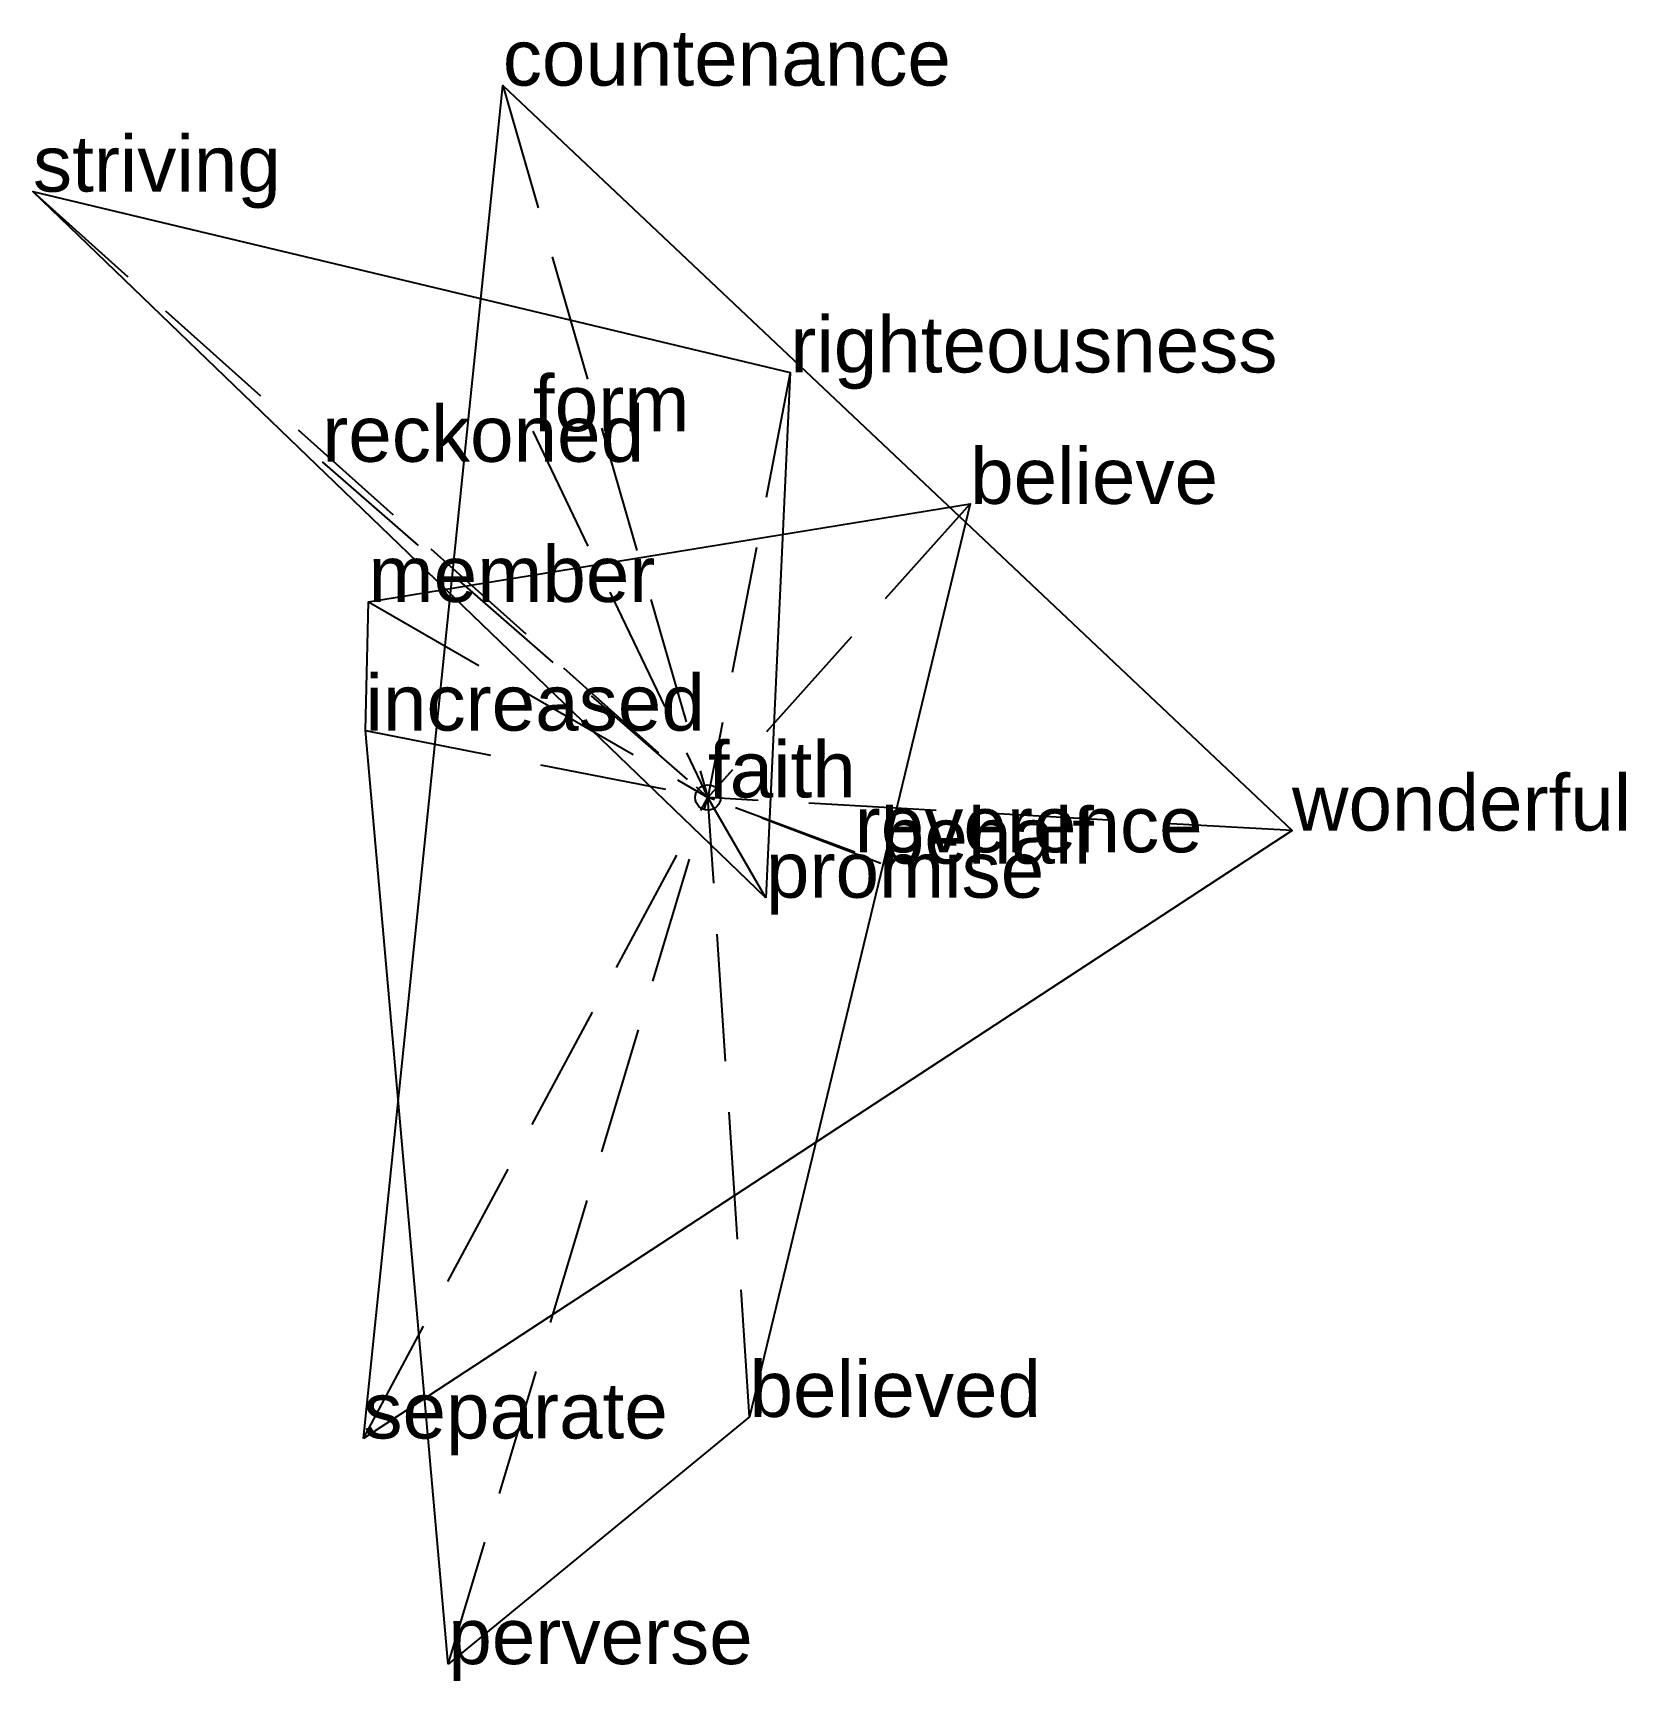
# Model space of a CAD drawing. Extents: x -1.33 to 1.8, y -1.73 to 1.5.
import ezdxf

# ---------------------------------------------------------------- set-up
doc = ezdxf.new("R2010")
doc.units = 0
doc.linetypes.add('DASHED2', pattern=[0.3, 0.25, -0.05])
for name, color, linetype in [('TEXT_nt', 1, 'CONTINUOUS'), ('TEXT_ot', 1, 'CONTINUOUS'), ('TEXT_q', 1, 'CONTINUOUS')]:
    doc.layers.add(name, color=color, linetype=linetype)
doc.styles.get("Standard").update_dxf_attribs({"font": 'arial.ttf'})

# ---------------------------------------------------------------- blocks, each defined once
blk = doc.blocks.new('ot-faith')
at = {"layer": 'LINES_ot', "linetype": 'DASHED2'}
for p in [(-0.4028, 1.3975), (-0.6766, -1.2584), (0, 0), (0.3395, -0.1298), (1.1469, -0.0651), (0.2882, -0.1076)]:
    blk.add_line(p, (0, 0), dxfattribs=at)
at = {"layer": 'ORIGIN_ot'}
blk.add_circle((0, 0), 0.025, dxfattribs=at)
at = {"layer": 'TEXT_ot'}
for s, p in [('countenance', (-0.4028, 1.3975)), ('faith', (0, 0)), ('wonderful', (1.1469, -0.0651)), ('reverence', (0.2882, -0.1076)), ('behalf', (0.3395, -0.1298)), ('separate', (-0.6766, -1.2584))]:
    blk.add_text(s, height=0.11, dxfattribs=at).set_placement(p)
blk = doc.blocks.new('nt-faith')
at = {"layer": 'LINES_nt', "linetype": 'DASHED2'}
for p in [(-1.3254, 1.1894), (0.1618, 0.8344), (-0.3436, 0.719), (-0.7574, 0.659), (0, 0), (0.1139, -0.1968)]:
    blk.add_line(p, (0, 0), dxfattribs=at)
at = {"layer": 'ORIGIN_nt'}
blk.add_circle((0, 0), 0.025, dxfattribs=at)
at = {"layer": 'TEXT_nt'}
for s, p in [('striving', (-1.3254, 1.1894)), ('righteousness', (0.1618, 0.8344)), ('form', (-0.3436, 0.719)), ('reckoned', (-0.7574, 0.659)), ('faith', (0, 0)), ('promise', (0.1139, -0.1968))]:
    blk.add_text(s, height=0.11, dxfattribs=at).set_placement(p)
blk = doc.blocks.new('q-faith')
at = {"layer": 'LINES_q', "linetype": 'DASHED2'}
for p in [(0.5148, 0.5764), (-0.6666, 0.3839), (-0.6723, 0.1313), (-0.5098, -1.7014), (0, 0), (0.0817, -1.2161)]:
    blk.add_line(p, (0, 0), dxfattribs=at)
at = {"layer": 'ORIGIN_q'}
blk.add_circle((0, 0), 0.025, dxfattribs=at)
at = {"layer": 'TEXT_q'}
for s, p in [('believe', (0.5148, 0.5764)), ('member', (-0.6666, 0.3839)), ('increased', (-0.6723, 0.1313)), ('faith', (0, 0)), ('believed', (0.0817, -1.2161)), ('perverse', (-0.5098, -1.7014))]:
    blk.add_text(s, height=0.11, dxfattribs=at).set_placement(p)

msp = doc.modelspace()

# ---------------------------------------------------------------- linework, layer by layer
at = {"layer": 'OUTLINE_nt', "linetype": 'CONTINUOUS'}
msp.add_polyline3d([(0.1139, -0.1968, 0), (-1.3254, 1.1894, 0), (0.1618, 0.8344, 0), (0.1139, -0.1968, 0)], close=True, dxfattribs=at)
at = {"layer": 'OUTLINE_ot', "linetype": 'CONTINUOUS'}
msp.add_polyline3d([(-0.6766, -1.2584, 0), (-0.4028, 1.3975, 0), (1.1469, -0.0651, 0), (-0.6766, -1.2584, 0)], close=True, dxfattribs=at)
at = {"layer": 'OUTLINE_q', "linetype": 'CONTINUOUS'}
msp.add_polyline3d([(-0.5098, -1.7014, 0), (-0.6723, 0.1313, 0), (-0.6666, 0.3839, 0), (0.5148, 0.5764, 0), (0.0817, -1.2161, 0), (-0.5098, -1.7014, 0)], close=True, dxfattribs=at)

# ---------------------------------------------------------------- block references
for name in ['ot-faith', 'nt-faith', 'q-faith']:
    msp.add_blockref(name, (0, 0))

doc.saveas('drawing.dxf')
